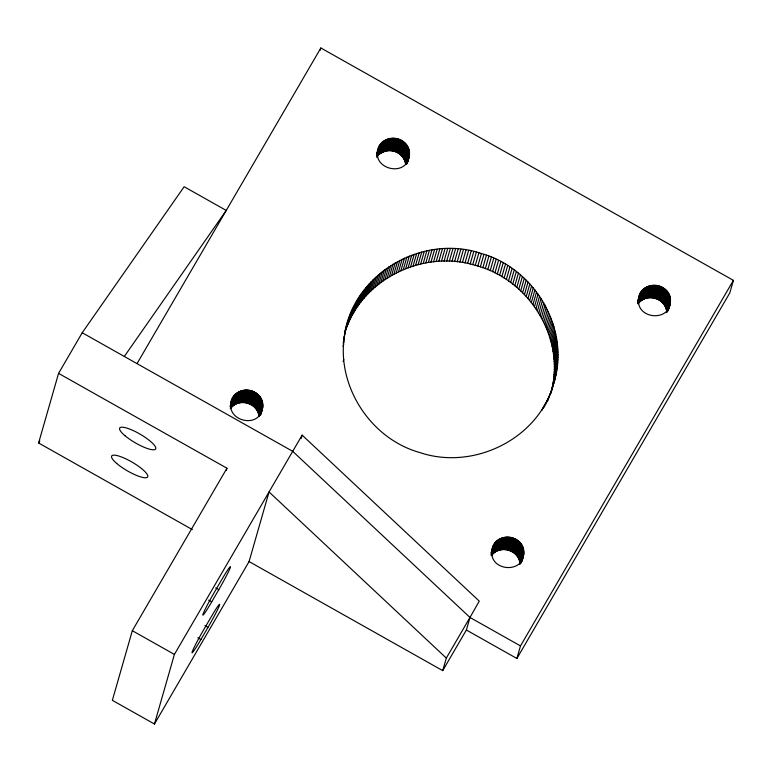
<?xml version="1.0" encoding="UTF-8"?>
<svg xmlns="http://www.w3.org/2000/svg" width="772" height="772" viewBox="0 0 772 772"><rect width="100%" height="100%" fill="white"/><g stroke="black" fill="none" stroke-linecap="round" stroke-linejoin="round"><path stroke-width="1.16" d="M551.14 392.292C566.098 338.358 528.878 278.904 475.301 265.346C422.834 249.028 360.379 279.811 344.64 333.186C354.966 272.516 423.838 233.684 481.429 253.534C535.556 268.521 571.386 330.686 553.35 384.659C537.737 439.422 473.12 470.592 419.9 452.566C365.774 437.579 329.943 375.424 347.979 321.442M231.465 401.122C225.231 420.692 258.475 429.242 262.393 409.054C267.083 387.515 232.411 382.565 230.481 404.547M378.135 149.295C371.901 168.856 405.146 177.415 409.063 157.218C413.763 135.689 379.081 130.738 377.151 152.711M523.725 553.823C525.973 533.983 492.748 530.972 491.928 551.14C489.68 570.981 522.895 573.992 523.725 553.823L521.1 562.952M670.395 301.997C672.644 282.147 639.428 279.136 638.598 299.304C636.35 319.154 669.565 322.156 670.395 301.997L667.77 311.232M192.344 529.592L38.6 442.993L58.566 373.378L82.218 332.751L184.141 186.727L226.235 210.438L124.311 356.471M58.566 373.378L226.949 468.228L132.321 630.695L112.355 700.32L154.448 724.03L249.076 561.562L269.042 491.938L446.312 658.082L442.713 670.636L249.076 561.562M320.206 50.257L320.863 47.97L733.4 280.361L729.801 292.916L516.893 658.477L466.375 630.02L469.974 617.465L479.267 601.127L302.142 435.128L174.414 654.415L154.448 724.03M230.278 405.831L232.247 398.979M230.278 406.39L232.575 398.294M230.326 406.757L232.941 397.628M230.394 407.249L233.337 396.982M230.288 408.678L233.771 396.354M234.234 395.747L230.635 408.301C238.616 397.503 257.877 402.936 259.045 416.311M231.127 407.722L234.727 395.167M231.658 407.162L235.257 394.608M232.208 406.632L235.807 394.077M232.787 406.13L236.386 393.575M233.385 405.647L236.985 393.093M234.012 405.203L237.612 392.649M234.659 404.789L238.258 392.234M235.335 404.403L238.934 391.848M236.02 404.055L239.619 391.5M236.724 403.737L240.324 391.182M237.448 403.457L241.047 390.902M238.181 403.206L241.781 390.651M238.934 402.994L242.533 390.449M239.687 402.82L243.286 390.265M240.459 402.685L244.058 390.13M241.231 402.579L244.83 390.024M242.003 402.521L245.602 389.966M242.784 402.492L246.384 389.937M243.566 402.502L247.165 389.947M244.348 402.55L247.947 389.995M245.129 402.627L248.729 390.082M226.292 470.515L226.949 468.228M245.901 402.752L249.501 390.198M246.673 402.907L250.273 390.362M247.426 403.109L251.025 390.555M248.179 403.341L251.778 390.786M248.912 403.602L252.512 391.047M249.636 403.901L253.235 391.346M250.35 404.238L253.949 391.684M251.035 404.605L254.635 392.051M251.711 405.01L255.31 392.456M252.367 405.435L255.966 392.88M252.994 405.898L256.593 393.344M253.602 406.39L257.201 393.836M254.181 406.912L257.78 394.357M254.731 407.452L258.34 394.897M255.262 408.021L258.861 395.476M255.764 408.62L259.363 396.065M256.227 409.237L259.826 396.683M256.671 409.874L260.27 397.319M257.066 410.54L260.666 397.985M257.443 411.215L261.042 398.661M257.78 411.901L261.38 399.356M258.08 412.615L261.679 400.06M258.35 413.329L261.949 400.784M258.572 414.062L262.171 401.508M258.765 414.805L262.364 402.251M258.919 415.558L262.519 403.003M259.373 415.172L262.644 403.756M259.45 415.925L262.721 404.518M260.145 414.41L262.76 405.281M260.145 415.172L262.76 406.043M260.762 413.647L262.731 406.796M260.695 414.4L262.654 407.558M260.733 414.651L262.393 409.054M376.977 153.56L378.917 147.153M377.025 153.811L379.245 146.468M376.997 154.931L379.612 145.802M377.064 155.423L380.017 145.155M376.958 156.851L380.442 144.528M377.045 157.604L380.905 143.92M377.305 156.475L381.407 143.331M377.807 155.886L381.928 142.781M378.328 155.326L382.478 142.241M378.878 154.796L383.057 141.739M379.457 154.294L383.655 141.266M380.056 153.821L384.282 140.822M380.683 153.377L381.329 152.962L384.929 140.407M381.329 152.962L382.005 152.576L385.604 140.022M382.005 152.576L382.69 152.229L386.289 139.674M301.167 438.544L302.142 435.128M382.69 152.229L383.394 151.91L386.994 139.356M383.394 151.91L384.118 151.63L387.718 139.076M384.118 151.63L384.852 151.38L388.451 138.825M384.852 151.38L385.604 151.167L389.204 138.613M385.604 151.167L386.357 150.994L389.957 138.439M386.357 150.994L387.129 150.849L390.728 138.304M387.129 150.849L387.901 150.752L391.5 138.198M387.901 150.752L388.683 150.685L392.282 138.13M388.683 150.685L389.455 150.656L393.064 138.101M389.455 150.656L390.246 150.665L393.845 138.111M390.246 150.665L391.018 150.714L394.627 138.159M391.018 150.714L391.8 150.801L395.399 138.246M391.8 150.801L392.572 150.926L396.171 138.371M392.572 150.926L393.344 151.08L396.943 138.526M393.344 151.08L394.106 151.273L397.705 138.719M409.314 151.93L405.715 164.484C404.991 158.53 400.523 153.339 394.849 151.505L398.448 138.95M395.592 151.775L399.192 139.221M396.316 152.074L399.915 139.52M344.679 333.417L348.761 319.01M344.804 333.629L345.451 331.352M346.01 329.152L349.61 316.597M346.917 326.759L350.517 314.214M344.003 337.287L344.978 333.861M397.02 152.402L400.62 139.857M347.882 324.394L351.482 311.84M343.916 338.667L344.573 336.389M348.915 322.049L352.514 309.504M343.25 342.343L344.225 338.927M397.715 152.779L401.315 140.224M350.005 319.733L353.605 307.188M343.289 343.752L343.945 341.465M351.144 317.446L354.744 304.892M398.381 153.174L401.98 140.62M343.077 346.3L343.733 344.013M352.35 315.188L355.95 302.634M399.037 153.609L402.637 141.054M353.615 312.959L357.214 300.404M399.664 154.072L403.264 141.517M354.927 310.769L358.526 298.214M400.272 154.554L403.872 142.009M356.307 308.597L359.906 296.043M400.851 155.075L404.451 142.521M357.725 306.474L361.325 293.92M401.411 155.626L405.01 143.071M359.212 304.38L362.811 291.826M343.135 361.663L343.781 359.376M401.932 156.195L405.532 143.64M360.746 302.315L364.345 289.77M402.434 156.793L406.033 144.239M402.897 157.411L406.497 144.856M362.329 300.298L365.928 287.744M403.341 158.048L406.94 145.493M403.746 158.704L407.346 146.149M363.969 298.32L367.568 285.765M404.113 159.379L407.712 146.825M404.451 160.074L408.05 147.52M365.658 296.38L369.257 283.826M404.75 160.779L408.349 148.224M405.02 161.502L408.62 148.948M367.395 294.489L370.994 281.934M405.252 162.236L408.851 149.681M405.445 162.979L409.044 150.424M405.599 163.722L409.199 151.167M369.17 292.627L372.77 280.072M406.12 164.098L409.392 152.682M406.487 163.722L409.43 153.445M406.815 163.336L409.44 154.207M407.433 161.811L409.401 154.969M407.037 163.712L409.324 155.722M407.577 162.188L409.218 156.475M371.004 290.822L374.603 278.267M372.886 289.056L376.485 276.501M374.806 287.338L378.405 274.784M376.765 285.659L380.364 273.105M378.772 284.038L382.372 271.483M380.828 282.465L384.427 269.91M382.912 280.94L386.511 268.386M385.035 279.464L388.644 266.909M387.206 278.045L390.806 265.491M389.406 276.675L393.006 264.12M391.636 275.353L395.235 262.798M393.913 274.099L397.512 261.544M396.21 272.892L399.809 260.338M398.535 271.734L402.144 259.18M400.9 270.644L404.499 258.089M403.293 269.611L406.892 257.057M405.705 268.627L409.305 256.072M408.147 267.71L411.746 255.156M410.607 266.842L414.207 254.297M413.088 266.041L416.687 253.486M415.597 265.298L419.196 252.753M418.125 264.622L421.724 252.068M420.663 263.995L424.262 251.45M423.22 263.435L426.82 250.89M425.797 262.943L429.396 250.389M428.373 262.509L431.973 249.954M430.969 262.133L434.568 249.578M433.575 261.824L437.174 249.269M436.19 261.573L439.789 249.018M438.814 261.38L442.414 248.825M441.439 261.264L445.039 248.709M444.064 261.197L447.663 248.642M446.698 261.197L450.298 248.652M449.333 261.264L452.932 248.709M451.958 261.39L455.557 248.835M454.583 261.583L458.182 249.028M457.207 261.833L460.807 249.279M459.822 262.152L463.422 249.597M462.428 262.528L466.027 249.974M465.033 262.972L468.633 250.417M467.62 263.474L471.219 250.919M470.196 264.034L473.796 251.479M472.753 264.661L476.353 252.106M475.301 265.346L478.901 252.791M477.829 266.089L481.429 253.534M480.338 266.9L483.938 254.345M482.838 267.759L486.437 255.204M485.298 268.685L488.898 256.13M487.75 269.669L491.349 257.115M490.172 270.711L493.771 258.157M492.565 271.802L496.164 259.257M494.939 272.96L498.538 260.405M497.274 274.166L500.874 261.612M499.581 275.43L503.18 262.885M501.858 276.752L505.457 264.198M504.106 278.123L507.706 265.568M506.316 279.551L509.916 266.996M508.487 281.027L512.087 268.473M510.63 282.562L514.229 270.007M512.724 284.135L516.323 271.58M514.789 285.765L518.388 273.211M516.806 287.435L520.405 274.88M518.784 289.162L522.383 276.608M520.714 290.928L524.313 278.374M522.605 292.742L526.205 280.188M524.449 294.595L528.048 282.05M526.243 296.496L529.843 283.942M528 298.446L531.599 285.891M529.698 300.424L533.298 287.869M531.348 302.441L534.948 289.886M532.95 304.506L536.55 291.951M534.494 306.6L538.094 294.045M535.99 308.732L539.589 296.178M537.437 310.894L541.037 298.349M538.827 313.094L542.427 300.54M540.159 315.323L543.758 302.778M541.433 317.591L545.032 305.036M542.648 319.878L546.248 307.324M543.816 322.194L547.416 309.64M544.916 324.539L548.516 311.985M545.958 326.903L549.558 314.358M546.943 329.297L550.552 316.742M547.869 331.709L551.469 319.164M548.738 334.151L552.337 321.596M549.539 336.602L553.138 324.047M550.282 339.072L553.881 326.517M550.957 341.552L554.557 329.007M491.281 552.308L492.681 547.416M491.272 552.858L493.231 546.007M491.272 553.418L493.569 545.322M491.243 554.18L493.935 544.656M491.388 554.277L494.331 544.009M551.575 344.061L555.174 331.506M491.243 554.943L491.899 552.656M491.281 555.705L494.765 543.382M495.228 542.774L491.629 555.329C499.609 544.53 518.871 549.963 520.029 563.338M492.121 554.74L495.721 542.185M552.134 346.57L555.734 334.015M492.642 554.19L496.251 541.635M493.202 553.659L496.801 541.104M493.771 553.148L497.371 540.593M552.617 349.098L556.226 336.544M494.379 552.675L497.979 540.12M495.006 552.231L498.606 539.676M495.653 551.816L499.252 539.261M553.051 351.636L556.651 339.082M496.319 551.43L499.928 538.875M553.408 354.174L557.008 341.62M497.014 551.083L500.613 538.528M497.718 550.764L501.317 538.209M553.707 356.722L557.307 344.167M498.442 550.484L502.041 537.93M499.175 550.233L502.775 537.679M553.949 359.279L557.548 346.724M499.918 550.021L503.518 537.466M554.113 361.846L557.712 349.291M500.681 549.847L504.28 537.293M554.219 364.403L557.818 351.849M501.443 549.712L505.042 537.158M554.267 366.97L557.866 354.416M502.225 549.606L505.824 537.051M542.147 410.173L542.803 407.896M554.238 369.527L557.838 356.973M543.459 407.983L544.115 405.696M502.997 549.539L506.596 536.984M554.151 372.085L557.751 359.53M544.395 406.892L545.379 403.466M503.778 549.51L507.378 536.965M553.997 374.642L557.596 362.087M545.601 404.634L546.586 401.208M553.785 377.19L557.384 364.635M504.56 549.519L508.159 536.974M546.75 402.347L547.724 398.921M547.502 401.17L548.815 396.605M553.505 379.737L557.104 367.183M553.157 382.275L556.757 369.72M505.342 549.567L508.941 537.013M548.207 399.973L549.847 394.26M549.828 395.322L550.812 391.896M552.742 384.794L556.351 372.239M552.279 387.312L555.879 374.758M550.407 394.067L555.338 377.257M550.6 393.942L554.74 379.737M506.123 549.654L509.723 537.1M506.895 549.78L510.495 537.225M507.667 549.934L511.267 537.38M508.42 550.127L512.019 537.573M509.173 550.359L512.772 537.804M509.906 550.629L513.505 538.074M510.63 550.928L514.229 538.373M511.344 551.266L514.943 538.711M512.029 551.633L515.628 539.078M512.704 552.028L516.304 539.474M513.351 552.462L516.96 539.908M513.988 552.926L517.587 540.371M514.596 553.418L518.195 540.863M515.175 553.929L518.774 541.375M515.725 554.479L519.324 541.925M516.256 555.049L519.855 542.494M516.757 555.647L520.357 543.092M517.221 556.265L520.82 543.71M517.655 556.902L521.254 544.347M518.06 557.558L521.66 545.003M518.437 558.233L522.036 545.679M518.774 558.928L522.374 546.373M519.073 559.632L522.673 547.087M519.334 560.356L522.933 547.802M519.566 561.09L523.165 548.535M519.759 561.833L523.358 549.278M519.913 562.576L523.512 550.021M519.768 564.467L523.628 550.783M520.444 562.952L523.715 551.536M520.482 563.714L523.754 552.298M521.139 562.19L523.754 553.061M521.679 561.427L523.648 554.576M521.891 561.379L523.387 556.081M516.893 658.477L520.492 645.923L733.4 280.361M637.952 300.472L639.351 295.589M637.942 301.022L639.911 294.171M637.952 301.591L640.239 293.495M637.913 302.344L640.606 292.82M638.058 302.45L641.001 292.173M637.913 303.107L638.569 300.829M637.952 303.869L641.436 291.546M641.899 290.938L638.299 303.493C646.28 292.704 665.541 298.137 666.709 311.502L670.308 298.947M638.791 302.913L642.391 290.359M639.322 302.354L642.922 289.799M639.872 301.823L643.472 289.268M640.451 301.321L644.051 288.767M641.049 300.848L644.649 288.294M641.677 300.395L645.276 287.84M642.323 299.98L645.923 287.425M642.999 299.604L646.598 287.049M643.684 299.247L647.283 286.692M644.388 298.928L647.988 286.383M645.112 298.648L648.712 286.094M645.846 298.407L649.445 285.852M646.598 298.195L650.198 285.64M647.351 298.021L650.95 285.466M648.123 297.876L651.722 285.322M648.895 297.78L652.494 285.225M649.667 297.712L653.266 285.157M650.449 297.683L654.048 285.129M651.23 297.693L654.83 285.138M652.012 297.741L655.611 285.186M652.794 297.828L656.393 285.273M653.566 297.944L657.165 285.389M654.338 298.108L657.937 285.553M655.09 298.301L658.699 285.746M655.843 298.532L659.442 285.978M656.586 298.793L660.185 286.238M657.31 299.092L660.909 286.547M658.014 299.43L661.614 286.875M658.699 299.797L662.308 287.242M659.375 300.202L662.974 287.647M660.031 300.626L663.63 288.081M660.658 301.09L664.258 288.535M661.266 301.582L664.866 289.027M661.845 302.103L665.445 289.548M662.405 302.643L666.004 290.098M662.926 303.222L666.526 290.668M663.428 303.811L667.027 291.256M663.891 304.429L667.49 291.874M664.335 305.075L667.934 292.52M664.731 305.731L668.34 293.177M665.107 306.407L668.706 293.852M665.445 307.102L669.044 294.547M665.744 307.806L669.343 295.251M666.014 308.53L669.613 295.975M666.236 309.263L669.835 296.709M666.429 309.997L670.028 297.442M666.593 310.749L670.192 298.195M666.439 312.641L667.095 310.354M666.902 312.033L670.385 299.71M667.153 311.878L670.424 300.472M667.732 310.759L670.424 301.234M668.359 309.601L670.318 302.749M668.562 309.553L670.057 304.245M38.6 442.993L39.816 440.908M137.069 363.544L320.863 47.97M211.702 601.87L218.794 589.683A20.815 1.216 -60.6 0 0 230.374 567.304A20.815 1.216 -60.6 0 0 221.612 579.868L214.51 592.056A20.815 1.216 -60.6 0 0 202.93 614.425A20.815 1.216 -60.6 0 0 211.702 601.87L208.614 600.133M200.903 639.525L207.996 627.346A20.815 1.216 -60.6 0 0 219.576 604.968A20.815 1.216 -60.6 0 0 210.814 617.523L203.712 629.711A20.815 1.216 -60.6 0 0 192.131 652.089A20.815 1.216 -60.6 0 0 200.903 639.525L197.815 637.788M446.312 658.082L469.974 617.465L292.694 451.321L82.218 332.751M442.713 670.636L466.375 630.02M394.106 151.273L394.849 151.505M469.974 617.465L520.492 645.923M215.716 587.946L218.794 589.683M204.918 625.609L207.996 627.346M132.321 630.695L174.414 654.415M124.91 435.649A20.815 4.96 30.2 0 0 155.24 449.4A20.815 4.96 30.2 0 0 132.89 430.429A20.815 4.96 30.2 0 0 124.91 435.649M116.707 463.451A20.815 4.96 30.2 0 0 147.153 477.395A20.815 4.96 30.2 0 0 125.122 458.5A20.815 4.96 30.2 0 0 116.707 463.451"/></g></svg>
